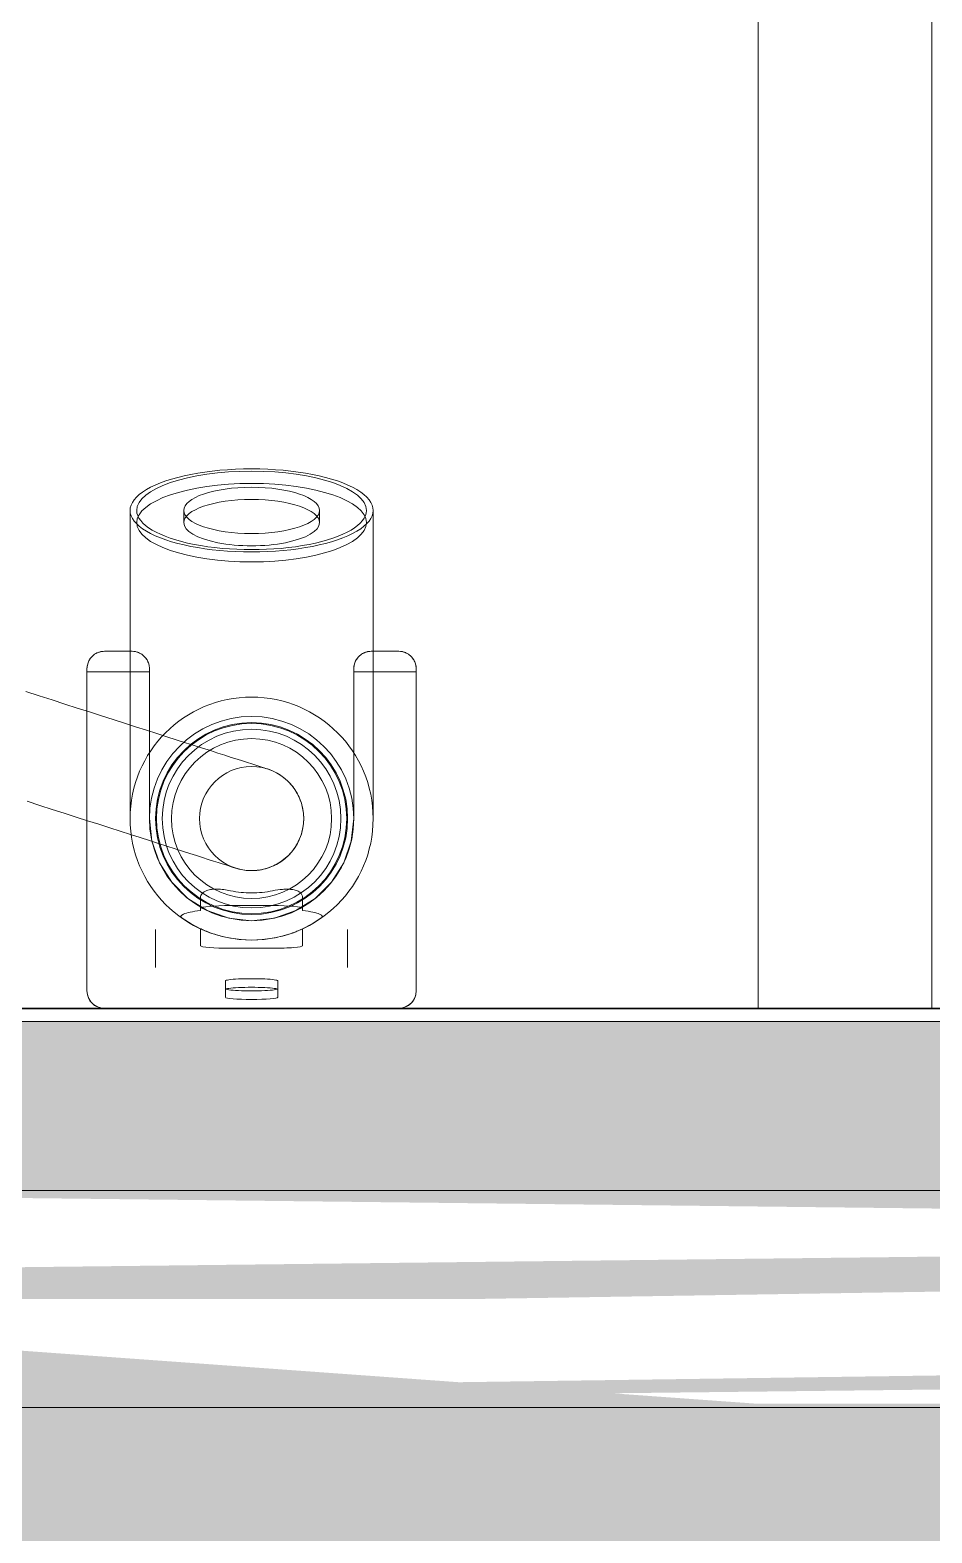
# Model space of a CAD drawing. Header units: metres. Extents: x 149 to 429, y -3 to 162.
# Drawn here: x 368.6092 to 368.7131, y 80.5352 to 80.7085 of the extents above; entities that cross this region are included whole.
import ezdxf

# ---------------------------------------------------------------- set-up
doc = ezdxf.new("R2010")
doc.units = ezdxf.units.M
doc.layers.add('1053_ARQ_BASE_MATADOURO_dwg', color=7, linetype='Continuous', lineweight=5, true_color=0x767676)
for name, color, linetype, lineweight in [('A-EQUIPAMENTOS', 7, 'Continuous', 5), ('A-PAREDE', 7, 'Continuous', 30), ('A-WALL', 7, 'Continuous', 9), ('A_lay', 7, 'Continuous', 5), ('P-PIPE', 7, 'Continuous', 5), ('P-SANR-FIXT', 7, 'Continuous', 5)]:
    doc.layers.add(name, color=color, linetype=linetype, lineweight=lineweight)

# ---------------------------------------------------------------- blocks, each defined once
blk = doc.blocks.new('UT_Ducha higiênica - UT_Ducha higiênica-3627536-TÉRREO 1_20 - Dependente 2')
at = {"layer": 'P-SANR-FIXT', "color": 9, "true_color": 0xc0c0c0}
for p, q in [((0.066, 0.05739), (0.066, 0.03306)), ((0.07219, 0.05739), (0.07219, 0.05598)), ((0.08781, 0.05598), (0.08781, 0.05739)), ((0.094, 0.03306), (0.094, 0.05739)), ((0.06623, 0.04115), (0.06304, 0.04115)), ((0.06304, 0.04115), (0.06623, 0.04115)), ((0.09696, 0.04115), (0.09377, 0.04115)), ((0.09377, 0.04115), (0.09696, 0.04115)), ((0.06104, 0.002), (0.06104, 0.03915)), ((0.06104, 0.03915), (0.06104, 0.03879)), ((0.06104, 0.002), (0.06104, 0.03879)), ((0.06823, 0.03879), (0.06104, 0.03879)), ((0.06823, 0.03915), (0.06823, 0.02187)), ((0.06823, 0.03879), (0.06823, 0.03915)), ((0.06823, 0.03879), (0.06823, 0.02187)), ((0.09177, 0.02187), (0.09177, 0.03915)), ((0.09177, 0.03915), (0.09177, 0.03879)), ((0.09177, 0.02187), (0.09177, 0.03879)), ((0.09896, 0.03879), (0.09177, 0.03879)), ((0.09896, 0.03915), (0.09896, 0.002)), ((0.09896, 0.03879), (0.09896, 0.03915)), ((0.09896, 0.03879), (0.09896, 0.002)), ((0.07412, 0.01274), (0.07412, 0.01129)), ((0.08588, 0.01129), (0.08588, 0.01274)), ((0.07412, 0.01156), (0.07412, 0.01129)), ((0.08242, 0.01184), (0.07758, 0.01184)), ((0.08588, 0.01129), (0.08588, 0.01156)), ((0.06894, 0.00907), (0.06894, 0.00471)), ((0.07412, 0.00917), (0.07412, 0.00721)), ((0.08588, 0.00721), (0.08588, 0.00917)), ((0.09106, 0.00471), (0.09106, 0.00907)), ((0.07758, 0.00692), (0.08242, 0.00692)), ((0.07698, 0.00226), (0.07698, 0.00317)), ((0.07698, 0.00218), (0.07698, 0.00127)), ((0.08302, 0.00317), (0.08302, 0.00226)), ((0.08302, 0.00127), (0.08302, 0.00218)), ((0.09696, 0), (0.06304, 0)), ((0.09696, 0), (0.06304, 0))]:
    blk.add_line(p, q, dxfattribs=at)
at = {"layer": 'P-SANR-FIXT', "color": 9, "true_color": 0xc0c0c0, "flags": 128}
for points in [[(0.054, 0.0365), (0.05552, 0.03602), (0.05701, 0.03554), (0.05848, 0.03507), (0.05992, 0.03461), (0.06133, 0.03416), (0.06271, 0.03371), (0.06406, 0.03328), (0.06537, 0.03286), (0.06664, 0.03245), (0.06788, 0.03206), (0.06907, 0.03168), (0.07022, 0.03131), (0.07133, 0.03095), (0.07238, 0.03062), (0.07339, 0.03029), (0.07435, 0.02999), (0.07525, 0.0297), (0.07611, 0.02942), (0.0769, 0.02917), (0.07764, 0.02893), (0.07833, 0.02871), (0.07895, 0.02851), (0.07952, 0.02833), (0.08002, 0.02817), (0.08047, 0.02802), (0.08085, 0.0279), (0.08117, 0.0278), (0.08143, 0.02772), (0.08162, 0.02766), (0.08175, 0.02761), (0.08182, 0.02759)], [(0.07817, 0.01616), (0.07814, 0.01617), (0.07804, 0.0162), (0.07788, 0.01625), (0.07766, 0.01632), (0.07737, 0.01642), (0.07702, 0.01653), (0.07661, 0.01666), (0.07614, 0.01681), (0.07561, 0.01698), (0.07501, 0.01717), (0.07436, 0.01738), (0.07365, 0.01761), (0.07288, 0.01785), (0.07206, 0.01812), (0.07118, 0.0184), (0.07025, 0.0187), (0.06927, 0.01901), (0.06824, 0.01934), (0.06716, 0.01969), (0.06604, 0.02005), (0.06487, 0.02042), (0.06366, 0.02081), (0.0624, 0.02121), (0.06111, 0.02163), (0.05978, 0.02205), (0.05842, 0.02249), (0.05702, 0.02293), (0.0556, 0.02339), (0.05414, 0.02386)], [(0.066, 0.03306), (0.066, 0.03243), (0.066, 0.0318), (0.066, 0.03119), (0.066, 0.03059), (0.066, 0.03), (0.066, 0.02943), (0.066, 0.02887), (0.066, 0.02833), (0.066, 0.02781), (0.066, 0.0273), (0.066, 0.02681), (0.066, 0.02634), (0.066, 0.02589), (0.066, 0.02546), (0.066, 0.02506), (0.066, 0.02467), (0.066, 0.02431), (0.066, 0.02397), (0.066, 0.02366), (0.066, 0.02336), (0.066, 0.0231), (0.066, 0.02286), (0.066, 0.02264), (0.066, 0.02245), (0.066, 0.02229), (0.066, 0.02215), (0.066, 0.02205), (0.066, 0.02196), (0.066, 0.02191), (0.066, 0.02188)], [(0.094, 0.02189), (0.094, 0.02193), (0.094, 0.022), (0.094, 0.02209), (0.094, 0.02221), (0.094, 0.02236), (0.094, 0.02254), (0.094, 0.02274), (0.094, 0.02296), (0.094, 0.02322), (0.094, 0.02349), (0.094, 0.0238), (0.094, 0.02412), (0.094, 0.02447), (0.094, 0.02484), (0.094, 0.02524), (0.094, 0.02566), (0.094, 0.02609), (0.094, 0.02655), (0.094, 0.02703), (0.094, 0.02753), (0.094, 0.02804), (0.094, 0.02858), (0.094, 0.02913), (0.094, 0.02969), (0.094, 0.03027), (0.094, 0.03086), (0.094, 0.03147), (0.094, 0.03209), (0.094, 0.03271), (0.094, 0.03306)], [(0.08183, 0.02759), (0.08206, 0.02751), (0.08228, 0.02742), (0.0825, 0.02733), (0.08272, 0.02722), (0.08293, 0.02711), (0.08314, 0.02699), (0.08334, 0.02686), (0.08353, 0.02672), (0.08373, 0.02658), (0.08391, 0.02643), (0.08409, 0.02627), (0.08426, 0.0261), (0.08443, 0.02592), (0.08459, 0.02574), (0.08474, 0.02556), (0.08488, 0.02537), (0.08502, 0.02517), (0.08514, 0.02496), (0.08526, 0.02476), (0.08537, 0.02454), (0.08548, 0.02433), (0.08557, 0.02411), (0.08565, 0.02388), (0.08573, 0.02365), (0.0858, 0.02342), (0.08585, 0.02319), (0.0859, 0.02295), (0.08594, 0.02272), (0.08597, 0.02248), (0.08599, 0.02224), (0.086, 0.022), (0.086, 0.02176), (0.08599, 0.02152), (0.08597, 0.02128), (0.08594, 0.02104), (0.0859, 0.02081), (0.08586, 0.02057), (0.0858, 0.02034), (0.08573, 0.02011), (0.08566, 0.01988), (0.08557, 0.01965), (0.08548, 0.01943), (0.08538, 0.01922), (0.08527, 0.019), (0.08515, 0.01879), (0.08502, 0.01859), (0.08489, 0.01839)], [(0.06823, 0.02187), (0.06852, 0.01926), (0.06939, 0.01677), (0.0708, 0.01453), (0.07266, 0.01267), (0.07489, 0.01127), (0.07738, 0.0104), (0.08, 0.0101)], [(0.08, 0.0101), (0.08262, 0.0104), (0.08511, 0.01127), (0.08734, 0.01267), (0.0892, 0.01453), (0.09061, 0.01677), (0.09148, 0.01926), (0.09177, 0.02187)], [(0.08488, 0.01839), (0.08474, 0.0182), (0.08459, 0.01801), (0.08443, 0.01783), (0.08427, 0.01766), (0.08409, 0.01749), (0.08391, 0.01733), (0.08373, 0.01718), (0.08354, 0.01703), (0.08334, 0.01689), (0.08314, 0.01676), (0.08293, 0.01664), (0.08272, 0.01653), (0.08251, 0.01642), (0.08229, 0.01633), (0.08206, 0.01624), (0.08184, 0.01616), (0.08161, 0.01609), (0.08137, 0.01603), (0.08114, 0.01598), (0.0809, 0.01594), (0.08066, 0.01591), (0.08042, 0.01589), (0.08018, 0.01588), (0.07994, 0.01588), (0.07971, 0.01588), (0.07947, 0.0159), (0.07923, 0.01592), (0.07899, 0.01596), (0.07875, 0.01601), (0.07852, 0.01606), (0.07829, 0.01612), (0.07817, 0.01616)], [(0.07412, 0.00917), (0.07304, 0.00973), (0.07201, 0.01038)], [(0.08799, 0.01038), (0.08696, 0.00973), (0.08588, 0.00917)], [(0.08, 0.00787), (0.07878, 0.00793), (0.07758, 0.00809)], [(0.08242, 0.00809), (0.08122, 0.00793), (0.08, 0.00787)], [(0.06304, 0), (0.0626, 0.00005), (0.06218, 0.0002), (0.0618, 0.00044), (0.06148, 0.00075), (0.06124, 0.00113), (0.0611, 0.00155), (0.06104, 0.002)], [(0.09896, 0.002), (0.0989, 0.00155), (0.09876, 0.00113), (0.09852, 0.00075), (0.0982, 0.00044), (0.09782, 0.0002), (0.0974, 0.00005), (0.09696, 0)]]:
    blk.add_lwpolyline(points, dxfattribs=at)
at = {"layer": 'P-SANR-FIXT', "color": 9, "true_color": 0xc0c0c0}
for centre, radius, start, end in [((0.06304, 0.03915), 0.002, 90, 180), ((0.06623, 0.03915), 0.002, 0, 90), ((0.09377, 0.03915), 0.002, 90, 180), ((0.09696, 0.03915), 0.002, 0, 90), ((0.08, 0.02187), 0.014, 90, 270), ((0.08, 0.02187), 0.014, 270, 90), ((0.08, 0.02187), 0.01177, 90, 270), ((0.08, 0.02187), 0.01106, 90, 270), ((0.08, 0.02187), 0.01177, 270, 90), ((0.08, 0.02187), 0.01106, 270, 90), ((0.08, 0.02187), 0.01096, 90, 270), ((0.08, 0.02187), 0.01029, 90, 270), ((0.08, 0.02187), 0.01096, 270, 90), ((0.08, 0.02187), 0.01029, 270, 90), ((0.08, 0.02187), 0.00922, 90, 270), ((0.08, 0.02187), 0.00922, 90, 270), ((0.08, 0.02187), 0.00922, 270, 90), ((0.08, 0.02187), 0.00922, 270, 90), ((0.08, 0.02187), 0.006, 90, 180), ((0.08, 0.02187), 0.006, 360, 90), ((0.08, 0.02187), 0.01177, 180, 270), ((0.08, 0.02187), 0.006, 180, 270), ((0.08, 0.02187), 0.01177, 270, 360), ((0.08, 0.02187), 0.006, 270, 360), ((0.06304, 0.002), 0.002, 180, 270), ((0.09696, 0.002), 0.002, 270, 0)]:
    blk.add_arc(centre, radius, start, end, dxfattribs=at)
for centre, major_axis, ratio, start_param, end_param in [((0.08, 0.05739), (-0.014, 0), 0.34202, 4.712389, 7.853982), ((0.08, 0.05739), (-0.01323, 0), 0.34202, 3.141593, 6.283185), ((0.08, 0.05739), (-0.014, 0), 0.34202, 1.570796, 4.712389), ((0.08, 0.05598), (-0.01323, 0), 0.34202, 3.141593, 6.283185), ((0.08, 0.05739), (-0.00781, 0), 0.34202, 3.141593, 6.283185), ((0.08, 0.05739), (-0.01323, 0), 0.34202, 0, 3.141593), ((0.08, 0.05598), (-0.00781, 0), 0.34202, 3.141593, 6.283185), ((0.08, 0.05739), (0.00781, 0), 0.34202, 3.141593, 6.283185), ((0.08, 0.05598), (0.01323, 0), 0.34202, 3.141593, 6.283185), ((0.08, 0.05598), (-0.00781, 0), 0.34202, 0, 3.141593), ((0.07758, 0.01156), (-0.00345, 0), 0.082379, 4.712389, 6.283185), ((0.08242, 0.01156), (0.00345, 0), 0.082379, 0, 1.570796), ((0.07758, 0.00721), (0.00345, 0), 0.082379, 3.141593, 4.712389), ((0.08242, 0.00721), (-0.00345, 0), 0.082379, 1.570796, 3.141593), ((0.08, 0.00317), (0.00302, 0), 0.082379, 0, 3.141593), ((0.08, 0.00218), (0.00302, 0), 0.082379, 0, 3.141593), ((0.08, 0.00226), (-0.00302, 0), 0.082379, 0, 3.141593), ((0.08, 0.00127), (0.00302, 0), 0.082379, 3.141593, 6.283185)]:
    blk.add_ellipse(centre, major_axis=major_axis, ratio=ratio, start_param=start_param, end_param=end_param, dxfattribs=at)
for points, knots in [([(0.06104, 0.03915), (0.06104, 0.03934), (0.06109, 0.03962), (0.0612, 0.03994), (0.06132, 0.04016), (0.06145, 0.04036), (0.06159, 0.04053), (0.06175, 0.04068), (0.06195, 0.04083), (0.06214, 0.04094), (0.06233, 0.04102), (0.06261, 0.04111), (0.06285, 0.04115), (0.06304, 0.04115)], [0, 0, 0, 0, 0.142857, 0.214286, 0.285714, 0.357143, 0.428571, 0.5, 0.571429, 0.678571, 0.732143, 0.785714, 1, 1, 1, 1]), ([(0.06623, 0.04115), (0.06636, 0.04115), (0.06661, 0.04112), (0.06693, 0.04103), (0.06717, 0.04091), (0.06735, 0.04081), (0.06752, 0.04068), (0.06768, 0.04053), (0.06783, 0.04036), (0.06796, 0.04016), (0.06807, 0.03994), (0.06819, 0.03962), (0.06823, 0.03934), (0.06823, 0.03915)], [0, 0, 0, 0, 0.142857, 0.285714, 0.357143, 0.428571, 0.5, 0.571429, 0.642857, 0.714286, 0.785714, 0.857143, 1, 1, 1, 1]), ([(0.09177, 0.03915), (0.09177, 0.03934), (0.09181, 0.03962), (0.09193, 0.03994), (0.09204, 0.04016), (0.09218, 0.04036), (0.09232, 0.04053), (0.09248, 0.04068), (0.09268, 0.04083), (0.09287, 0.04094), (0.09306, 0.04102), (0.09334, 0.04111), (0.09358, 0.04115), (0.09377, 0.04115)], [0, 0, 0, 0, 0.142857, 0.214286, 0.285714, 0.357143, 0.428571, 0.5, 0.571429, 0.678571, 0.732143, 0.785714, 1, 1, 1, 1]), ([(0.09696, 0.04115), (0.09708, 0.04115), (0.09734, 0.04112), (0.09766, 0.04103), (0.0979, 0.04091), (0.09808, 0.04081), (0.09825, 0.04068), (0.09841, 0.04053), (0.09855, 0.04036), (0.09868, 0.04016), (0.0988, 0.03994), (0.09891, 0.03962), (0.09896, 0.03934), (0.09896, 0.03915)], [0, 0, 0, 0, 0.142857, 0.285714, 0.357143, 0.428571, 0.5, 0.571429, 0.642857, 0.714286, 0.785714, 0.857143, 1, 1, 1, 1]), ([(0.07412, 0.01274), (0.07412, 0.01293), (0.07424, 0.01327), (0.07473, 0.01358), (0.07538, 0.01372), (0.07605, 0.01375), (0.0768, 0.01369), (0.07732, 0.01361), (0.07758, 0.01355)], [-1, -1, -1, -1, -0.785714, -0.571429, -0.428571, -0.285714, -0.142857, 0, 0, 0, 0]), ([(0.08242, 0.01355), (0.08281, 0.01363), (0.0833, 0.0137), (0.08385, 0.01373), (0.08421, 0.01373), (0.08467, 0.01371), (0.08518, 0.0136), (0.08558, 0.01339), (0.08582, 0.0131), (0.08588, 0.01286), (0.08588, 0.01274)], [-1, -1, -1, -1, -0.785714, -0.732143, -0.678571, -0.571429, -0.428571, -0.285714, -0.142857, 0, 0, 0, 0]), ([(0.07758, 0.00809), (0.07705, 0.00818), (0.07604, 0.00842), (0.07506, 0.00877), (0.07455, 0.00898), (0.07423, 0.00912), (0.07413, 0.00917), (0.07412, 0.00917)], [0, 0, 0, 0, 0.285714, 0.571429, 0.678571, 0.785714, 1, 1, 1, 1]), ([(0.08588, 0.00917), (0.08587, 0.00917), (0.08582, 0.00914), (0.08555, 0.00902), (0.08513, 0.00884), (0.08449, 0.00861), (0.08358, 0.00832), (0.08282, 0.00816), (0.08242, 0.00809)], [0, 0, 0, 0, 0.142857, 0.285714, 0.428571, 0.571429, 0.785714, 1, 1, 1, 1])]:
    blk.add_open_spline(points, degree=3, knots=knots, dxfattribs=at)
for points in [[(0.07758, 0.01355), (0.07798, 0.01347), (0.07878, 0.01335), (0.07959, 0.01331), (0.08, 0.01331)], [(0.08, 0.01331), (0.08041, 0.01331), (0.08122, 0.01335), (0.08202, 0.01347), (0.08242, 0.01355)], [(0.07201, 0.01038), (0.07176, 0.01055), (0.07188, 0.01087), (0.07318, 0.01116), (0.07412, 0.01129)], [(0.08588, 0.01129), (0.08682, 0.01116), (0.08812, 0.01087), (0.08824, 0.01055), (0.08799, 0.01038)]]:
    blk.add_open_spline(points, degree=3, dxfattribs=at)
blk = doc.blocks.new('1053_ARQ_BASE_MATADOURO_dwg_arq geral tgov-4039641-TÉRREO 1_20 - Dependente 2')
at = {"layer": 'A_lay', "true_color": 0xaaaaaa}
h = blk.add_hatch(dxfattribs=at)
h.set_pattern_fill('FP_9', color=253, style=0, pattern_type=2)
h.set_pattern_definition([(90, (-0.43, 0), (-0.6125, 4e-17), []), (180, (-0.43, 0), (-8e-17, -0.6125), [])])
h.paths.add_polyline_path([(33.39823, -2.44785), (33.39005, -2.33681), (33.39823, -2.28837), (33.40641, -2.29638), (33.40641, -2.39717)])
h.paths.add_polyline_path([(31.83006, -2.59034), (32.07823, -2.58505), (32.07823, -1.36034), (31.99823, -1.36034), (31.57397, -1.7846), (31.55983, -1.77046), (31.99823, -1.34034), (32.09823, -1.3462), (32.09823, -2.59034), (32.97823, -2.58006), (32.97823, -1.36034), (32.69823, -1.36034), (32.27397, -1.7846), (32.25983, -1.77046), (32.69823, -1.34034), (33.01237, -1.3462), (33.42893, -1.77817), (33.42249, -1.7846), (32.99823, -1.36034), (32.99823, -2.59034), (33.39036, -2.58505), (33.39823, -2.44785), (33.40641, -2.59034), (33.79823, -2.58505), (33.79823, -1.36034), (33.59823, -1.36034), (33.59823, -1.34034), (33.79823, -1.33834), (33.79823, -0.54034), (32.4999, -0.54034), (32.4999, -0.52034), (33.79823, -0.52034), (33.79823, 0.70966), (31.64823, 0.70966), (31.64823, -0.72034), (31.37823, -0.98034), (31.37823, -1.34034), (31.39823, -1.3462), (31.39823, -1.36034), (31.19823, -1.36034), (31.19823, -2.59034), (31.82791, -2.59034)])
h.paths.add_polyline_path([(32.38339, -2.58485), (32.69549, -2.57254), (32.67971, -2.56639), (32.45903, -2.50972), (32.38546, -2.5828)])
h.paths.add_polyline_path([(32.97823, -2.59034), (32.34961, -2.5855), (32.34004, -2.57462), (32.35168, -2.05444), (32.36291, -2.05083), (32.4125, -1.97951), (32.49398, -1.93654), (32.5861, -1.93654), (32.66824, -1.98026), (32.71961, -2.05552), (32.74004, -2.11954), (32.74004, -2.57879), (32.86927, -2.58505)])
h.paths.add_polyline_path([(31.48299, -2.58485), (31.79509, -2.57254), (31.7793, -2.56639), (31.55862, -2.50972), (31.48505, -2.5828)])
h.paths.add_polyline_path([(31.19823, -2.59034), (31.43963, -2.56731), (31.44984, -2.09799), (31.48145, -2.01434), (31.55983, -1.94273), (31.63526, -1.92489), (31.68569, -1.93654), (31.76783, -1.98026), (31.8192, -2.05552), (31.83963, -2.11951), (31.83963, -2.57879), (31.72615, -2.58485), (31.40682, -2.58632)])
h.paths.add_polyline_path([(33.3376, -2.22233), (33.3546, -2.19559), (33.39611, -2.1786), (33.38238, -2.18703), (33.34047, -2.22024)])
at = {"layer": 'A-EQUIPAMENTOS', "color": 253, "lineweight": 20, "true_color": 0xaaaaaa}
blk.add_line((32.09823, -2.30209), (32.09823, -2.59034), dxfattribs=at)
at = {"layer": 'A-EQUIPAMENTOS', "color": 253, "true_color": 0xaaaaaa, "flags": 128}
blk.add_lwpolyline([(32.07823, -2.59034), (32.07823, -1.36034), (31.99823, -1.36034), (31.98409, -1.3462), (31.55983, -1.77046), (31.57397, -1.7846), (31.99823, -1.36034), (31.99823, -1.34034), (32.09823, -1.34034), (32.09823, -2.59034)], dxfattribs=at)
at = {"layer": 'A-PAREDE', "color": 253, "true_color": 0xaaaaaa, "flags": 128}
blk.add_lwpolyline([(36.49823, -2.59034), (33.94823, -2.59034), (33.94823, 0.70966), (34.01323, 0.70966), (34.01323, 0.85966), (33.74823, 0.85966), (33.74823, 0.70966), (33.79823, 0.70966), (33.79823, -2.59034), (31.19823, -2.59034)], dxfattribs=at)
blk = doc.blocks.new('1053_ARQ_BASE_MATADOURO_dwg-3625622-TÉRREO 1_20 - Dependente 2')
blk.add_blockref('1053_ARQ_BASE_MATADOURO_dwg_arq geral tgov-4039641-TÉRREO 1_20 - Dependente 2', (130.20979, 83.18603))

msp = doc.modelspace()

# ---------------------------------------------------------------- hatches: boundary and pattern name
at = {"layer": 'A-WALL', "true_color": 0xffd4aa, "transparency": 33554483}
h = msp.add_hatch(color=41, dxfattribs=at)
h.paths.add_polyline_path([(373.16306, 80.4457), (373.31306, 80.4457), (373.31306, 80.5942), (360.61456, 80.5942), (360.61456, 80.4457), (373.11306, 80.4457)])
h.paths.add_polyline_path([(361.57829, 80.54612), (361.57829, 80.57027), (362.26607, 80.55977), (362.26607, 80.54612), (361.63507, 80.54612)])
h.paths.add_polyline_path([(364.22964, 80.54612), (364.22964, 80.57027), (364.91678, 80.56143), (364.91306, 80.54612), (364.7146, 80.54612)])
h.paths.add_polyline_path([(363.52182, 80.54612), (363.41005, 80.55496), (363.41005, 80.57027), (364.09784, 80.56143), (364.09784, 80.54612), (363.55104, 80.54612)])
h.paths.add_polyline_path([(360.76306, 80.54612), (360.75934, 80.55496), (360.76306, 80.57027), (361.44649, 80.55882), (361.44649, 80.54612), (360.78306, 80.54612)])
h.paths.add_polyline_path([(369.59306, 80.55012), (369.471, 80.55896), (369.471, 80.57427), (369.96607, 80.56543), (369.96607, 80.55012), (369.61306, 80.55012)])
h.paths.add_polyline_path([(365.52082, 80.55012), (365.51005, 80.55896), (365.52082, 80.57427), (366.50512, 80.56543), (366.50512, 80.55012), (365.52369, 80.55012)])
h.paths.add_polyline_path([(368.69306, 80.55012), (368.5706, 80.55896), (368.5706, 80.57427), (369.3392, 80.56543), (369.3392, 80.55012), (368.71306, 80.55012)])
h.paths.add_polyline_path([(366.63692, 80.55012), (366.63692, 80.57427), (367.40716, 80.56543), (367.40716, 80.55012), (366.74434, 80.55012)])
h.paths.add_polyline_path([(368.02166, 80.55012), (367.82005, 80.55896), (367.82005, 80.57427), (368.4388, 80.56543), (368.4388, 80.55012)])
at = {"layer": 'P-PIPE', "true_color": 0x69503c}
for points in [[(368.66032, 80.5622), (369.3392, 80.57302), (369.33368, 80.57427), (368.5706, 80.56543), (368.5706, 80.5622)], [(368.5706, 80.55012), (369.3392, 80.55896), (369.3392, 80.5622), (368.5706, 80.55137)]]:
    msp.add_hatch(color=27, dxfattribs=at).paths.add_polyline_path(points)

# ---------------------------------------------------------------- linework, layer by layer
at = {"layer": 'A-WALL', "color": 253, "true_color": 0xaaaaaa}
for p, q in [((370.41306, 80.5957), (367.81203, 80.5957)), ((370.41456, 80.5942), (367.81203, 80.5942))]:
    msp.add_line(p, q, dxfattribs=at)
at = {"layer": 'P-PIPE'}
for p, q in [((369.3392, 80.5747), (368.5706, 80.5747)), ((368.5706, 80.5497), (369.3392, 80.5497))]:
    msp.add_line(p, q, dxfattribs=at)

# ---------------------------------------------------------------- block references
at = {"layer": '1053_ARQ_BASE_MATADOURO_dwg', "color": 253, "true_color": 0xaaaaaa}
msp.add_blockref('1053_ARQ_BASE_MATADOURO_dwg-3625622-TÉRREO 1_20 - Dependente 2', (206.40504, 0), dxfattribs=at)
at = {"layer": 'P-SANR-FIXT', "color": 9, "true_color": 0xc0c0c0}
msp.add_blockref('UT_Ducha higiênica - UT_Ducha higiênica-3627536-TÉRREO 1_20 - Dependente 2', (368.5547, 80.5957), dxfattribs=at)

doc.saveas('drawing.dxf')
